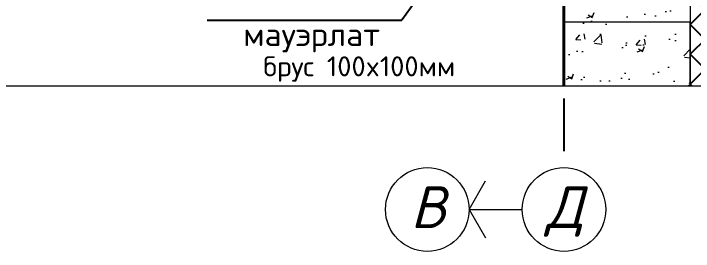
# Model space of a CAD drawing. Extents: x -12289450 to -10763036, y -7834513 to -6150123.
# Drawn here: x -10888592 to -10886544, y -7678309 to -7677594 of the extents above; entities that cross this region are included whole.
import ezdxf

# ---------------------------------------------------------------- set-up
doc = ezdxf.new("R2010")
doc.units = 0
doc.header["$LTSCALE"] = 25
doc.linetypes.add('CENTER', pattern=[50.8, 31.75, -6.35, 6.35, -6.35])
for name, color, linetype in [('004-ВСПЛИНИИ', 15, 'Continuous'), ('008-ШТРИХОВКА', 252, 'Continuous'), ('014-ОСИ', 251, 'CENTER'), ('Annotation - Text', 7, 'Continuous'), ('Примечания', 7, 'Continuous')]:
    doc.layers.add(name, color=color, linetype=linetype)
doc.layers.add('СТЕНЫ', color=5, linetype='Continuous', lineweight=40)
doc.layers.add('штриховка', color=252, linetype='Continuous', lineweight=9)
doc.styles.add('gismo', font='isocpeui.ttf')
doc.styles.get("Standard").update_dxf_attribs({"font": 'arial.ttf'})

msp = doc.modelspace()

# ---------------------------------------------------------------- hatches: boundary and pattern name
at = {"layer": '008-ШТРИХОВКА', "ltscale": 4}
h = msp.add_hatch(dxfattribs=at)
h.set_pattern_fill('ANSI37', color=256, scale=20, style=0)
h.set_pattern_definition([(45, (-10886554.17, -7680589.875), (-44.9013, 44.9013), []), (135, (-10886554.17, -7680589.875), (-44.9013, -44.9013), [])])
h.paths.add_polyline_path([(-10886554.1, -7677811.4), (-10886504.2, -7677811.4), (-10886504.2, -7676846), (-10886554.2, -7676817.1), (-10886554.2, -7677049.9)])
at = {"layer": 'штриховка'}
h = msp.add_hatch(dxfattribs=at)
h.set_pattern_fill('AR-CONC', color=256, style=0)
h.set_pattern_definition([(50, (32807.71, 2853.85), (182.184669, -15.9390855), [19.05, -209.55]), (355, (32807.71, 2853.85), (-35.2434214, 191.0568452), [15.24, -167.6405842]), (100.4514447, (32822.9, 2852.52), (146.941247, 175.117752), [16.1900088, -178.0902446]), (46.1842, (32807.71, 2904.65), (271.079041, -42.042328), [28.575, -314.325]), (96.6355576, (32830.3, 2901.15), (237.404134, 247.4261246), [24.285023, -267.135608]), (351.1841512, (32807.7, 2904.65), (237.404134, 247.4261246), [22.859967, -251.459732]), (21, (32833.11, 2891.95), (151.6143913, -102.2651982), [19.05, -209.55]), (326, (32833.11, 2891.95), (61.8020283, 184.187966), [15.24, -167.64]), (71.451445, (32845.75, 2883.43), (213.4164193, 81.922769), [16.1900088, -178.0899376]), (37.5, (32807.71, 2853.85), (3.08860325, 84.55503887), [0, -165.608, 0, -170.18, 0, -168.275]), (7.5, (32807.71, 2853.85), (66.8196625, 100.1805748), [0, -97.028, 0, -161.798, 0, -64.135]), (327.5, (32751.07, 2853.85), (135.59059517, -5.728744), [0, -63.5, 0, -198.12, 0, -262.89]), (317.5, (32725.67, 2853.85), (148.1291814, 25.426491), [0, -82.55, 0, -131.572, 0, -186.69])])
h.paths.add_polyline_path([(-10886554.2, -7676817.1), (-10886644.2, -7676765.1), (-10886644.2, -7676817.4), (-10886644.2, -7676844.9), (-10886644.2, -7677049.9), (-10886554.2, -7677049.9)])
h.paths.add_polyline_path([(-10886554.2, -7677049.9), (-10886734.2, -7677049.9), (-10886734.2, -7677244.9), (-10886554.2, -7677244.9)])
h.paths.add_polyline_path([(-10886734.2, -7677049.9), (-10886934.2, -7677049.9), (-10886934.2, -7677244.9), (-10886734.2, -7677244.9)])
h.paths.add_polyline_path([(-10886554.1, -7677519.9), (-10886934.2, -7677519.9), (-10886934.2, -7677619.9), (-10886554.1, -7677619.9)])
h.paths.add_polyline_path([(-10886934.2, -7677811.4), (-10886554.2, -7677811.4), (-10886554.2, -7677619.9), (-10886934.2, -7677619.9)])

# ---------------------------------------------------------------- linework, layer by layer
at = {"lineweight": 25, "ltscale": 20}
for p in [(-10886834.2, -7676794.9), (-10888009.3, -7677613.6)]:
    msp.add_line(p, (-10887422.6, -7677613.6), dxfattribs=at)
at = {"layer": '004-ВСПЛИНИИ', "color": 0, "lineweight": 0}
msp.add_lwpolyline([(-10891279.9, -7677811.4), (-10889429, -7677811.4), (-10889372.8, -7677892.8), (-10889311.3, -7677712.4), (-10889253.3, -7677811.4), (-10886470.4, -7677811.4)], dxfattribs=at)
at = {"layer": '014-ОСИ'}
msp.add_lwpolyline([(-10886934.2, -7676896.6), (-10886934.2, -7678056.7)], dxfattribs=at)
at = {"layer": 'Annotation - Text', "color": 0, "lineweight": 20}
for points in [[(-10887220, -7678182.7), (-10887170.5, -7678097)], [(-10887220, -7678182.7), (-10887060.2, -7678182.7)], [(-10887220, -7678182.7), (-10887170.5, -7678268.3)]]:
    msp.add_lwpolyline(points, dxfattribs=at)
for centre in [(-10887346, -7678182.7), (-10886934.2, -7678182.7), (-10886934.2, -7678182.7)]:
    msp.add_circle(centre, 126, dxfattribs=at)
at = {"layer": 'СТЕНЫ', "lineweight": 15, "ltscale": 3}
msp.add_lwpolyline([(-10886504.2, -7677519.9), (-10886504.2, -7676846), (-10886554.2, -7676817.1), (-10886554.1, -7677811.4)], dxfattribs=at)
at = {"layer": 'СТЕНЫ', "ltscale": 3}
msp.add_lwpolyline([(-10886934.2, -7677519.9), (-10886934.2, -7677811.4)], dxfattribs=at)
at = {"layer": 'СТЕНЫ', "lineweight": 9, "ltscale": 4}
msp.add_lwpolyline([(-10886554.2, -7677811.4), (-10886554.2, -7677619.9), (-10886934.2, -7677619.9), (-10886934.2, -7677811.4)], dxfattribs=at)

# ---------------------------------------------------------------- texts
at = {"layer": 'Annotation - Text', "color": 0, "lineweight": 25, "char_height": 126, "attachment_point": 2, "style": 'gismo'}
for s, insert in [('В', (-10887344, -7678112.8)), ('Д', (-10886932.2, -7678112.8))]:
    msp.add_mtext(s, dxfattribs=dict(at, insert=insert))
at = {"layer": 'Примечания', "color": 7, "attachment_point": 6}
for s, insert, char_height in [('\\A1;{\\Fsimplex|c204;мауэрлат}', (-10887488.2, -7677665.8), 70), ('\\A1;{\\Fsimplex|c204;брус \\Fsimplex|c0;100x100\\Fsimplex|c204;мм}', (-10887261.8, -7677760.5), 60)]:
    msp.add_mtext(s, dxfattribs=dict(at, insert=insert, char_height=char_height))

doc.saveas('drawing.dxf')
